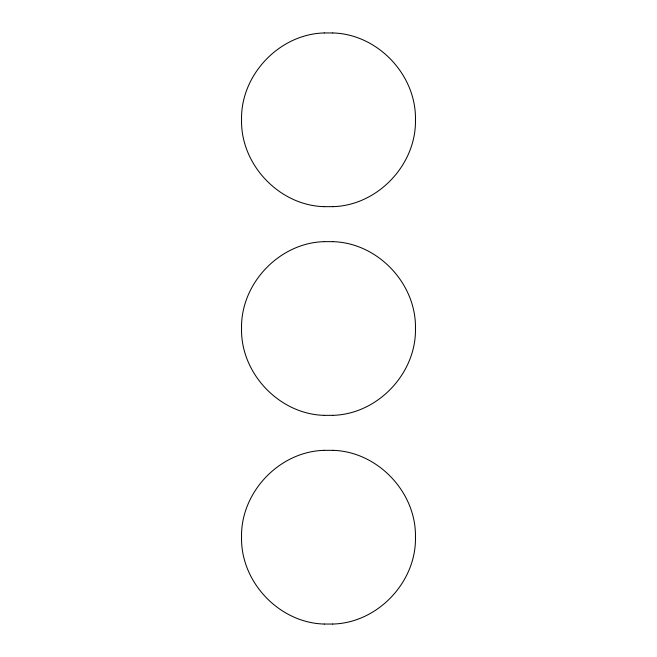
<?xml version="1.0" encoding="UTF-8"?>
<svg xmlns="http://www.w3.org/2000/svg" width="657" height="657" viewBox="0 0 657 657"><rect width="100%" height="100%" fill="white"/><g stroke="black" fill="none" stroke-linecap="round" stroke-linejoin="round"><path stroke-width="0.99" d="M324.238 32.957C279.274 34.057 240.577 74.98 241.546 119.804C240.577 164.636 279.274 205.551 324.238 206.659M332.762 206.659C377.726 205.551 416.423 164.636 415.454 119.804C416.423 74.98 377.726 34.057 332.762 32.957M324.238 241.653C279.274 242.753 240.577 283.668 241.546 328.5C240.577 373.332 279.274 414.247 324.238 415.347M332.762 415.347C377.726 414.247 416.423 373.332 415.454 328.5C416.423 283.668 377.726 242.753 332.762 241.653M324.238 450.341C279.274 451.449 240.577 492.364 241.546 537.196C240.577 582.02 279.274 622.943 324.238 624.043M332.762 624.043C377.726 622.943 416.423 582.02 415.454 537.196C416.423 492.364 377.726 451.449 332.762 450.341M324.254 32.957L332.746 32.957M332.746 206.659L324.254 206.659M324.254 241.653L332.746 241.653M332.746 415.347L324.254 415.347M324.254 450.341L332.746 450.341M332.746 624.043L324.254 624.043"/></g></svg>
